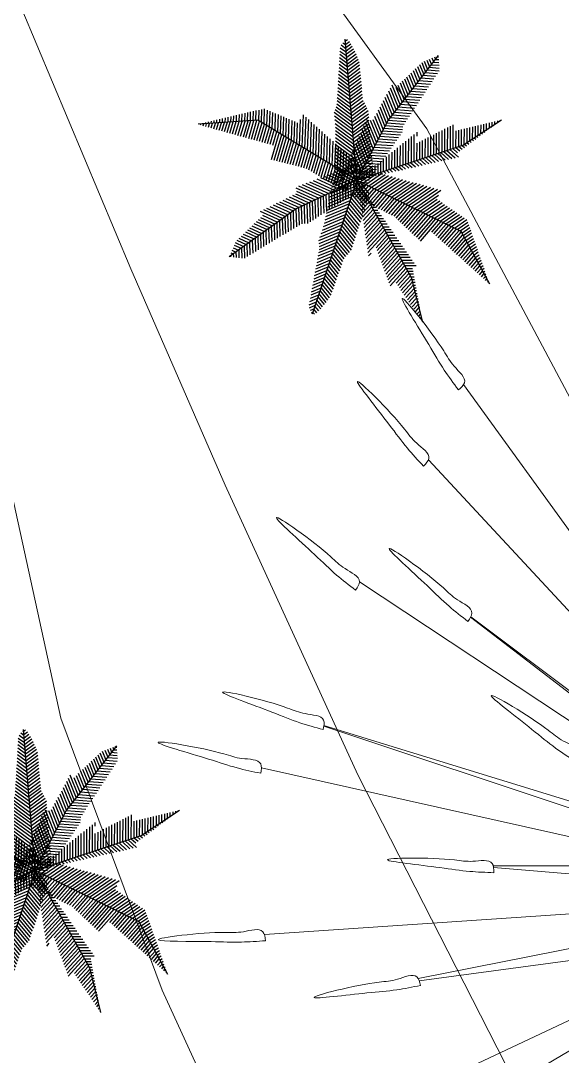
# Model space of a CAD drawing. Header units: millimetres. Extents: x 72 to 2370, y -203 to 794.
# Drawn here: x 1886.21 to 1891.39, y 241.7 to 251.6 of the extents above; entities that cross this region are included whole.
import ezdxf

# ---------------------------------------------------------------- set-up
doc = ezdxf.new("R2010")
doc.units = ezdxf.units.MM
doc.layers.add('01_Fina', color=250, linetype='Continuous', lineweight=15)
doc.layers.add('031-VEGETACIÓN', color=66, linetype='Continuous', lineweight=5)
doc.layers.add('BOSQUENUEVO', color=64, linetype='Continuous')

# ---------------------------------------------------------------- blocks, each defined once
blk = doc.blocks.new('*X73')
at = {"color": 0}
for p, q in [((6.827, 6.747), (7.284, 6.937)), ((6.839, 6.806), (7.285, 6.992)), ((6.851, 6.865), (7.185, 7.004)), ((6.863, 6.924), (7.084, 7.017)), ((6.875, 6.983), (6.984, 7.029)), ((6.792, 6.57), (7.221, 6.749)), ((6.804, 6.629), (7.242, 6.812)), ((6.816, 6.688), (7.263, 6.874)), ((6.756, 6.392), (7.158, 6.56)), ((6.768, 6.451), (7.179, 6.623)), ((6.78, 6.511), (7.2, 6.686)), ((6.718, 6.214), (7.095, 6.371)), ((6.731, 6.273), (7.116, 6.434)), ((6.743, 6.333), (7.137, 6.497)), ((6.657, 6.026), (7.032, 6.182)), ((6.68, 6.09), (7.053, 6.245)), ((6.702, 6.153), (7.074, 6.308)), ((6.614, 5.9), (6.991, 6.057)), ((6.619, 5.848), (6.97, 5.994)), ((6.635, 5.963), (7.012, 6.12)), ((6.616, 5.684), (6.907, 5.805)), ((6.625, 5.796), (6.949, 5.931)), ((6.627, 5.742), (6.928, 5.868)), ((6.584, 5.508), (6.844, 5.616)), ((6.594, 5.566), (6.865, 5.679)), ((6.605, 5.625), (6.886, 5.742)), ((6.551, 5.332), (6.781, 5.428)), ((6.562, 5.39), (6.802, 5.49)), ((6.573, 5.449), (6.823, 5.553)), ((6.519, 5.156), (6.718, 5.239)), ((6.529, 5.214), (6.739, 5.302)), ((6.54, 5.273), (6.76, 5.365)), ((6.486, 4.98), (6.655, 5.05)), ((6.497, 5.038), (6.676, 5.113)), ((6.508, 5.097), (6.697, 5.176)), ((6.454, 4.803), (6.592, 4.861)), ((6.464, 4.862), (6.613, 4.924)), ((6.475, 4.921), (6.634, 4.987)), ((6.443, 4.745), (6.571, 4.798)), ((6.446, 4.692), (6.551, 4.736)), ((6.466, 4.646), (6.53, 4.673)), ((6.485, 4.6), (6.509, 4.61))]:
    blk.add_line(p, q, dxfattribs=at)
blk = doc.blocks.new('*X74')
at = {"color": 0}
for p, q in [((7.518, 6.678), (7.289, 6.952)), ((7.536, 6.733), (7.376, 6.926)), ((7.443, 6.454), (7.215, 6.729)), ((7.462, 6.51), (7.233, 6.785)), ((7.48, 6.566), (7.252, 6.841)), ((7.499, 6.622), (7.27, 6.896)), ((7.388, 6.287), (7.159, 6.562)), ((7.406, 6.343), (7.177, 6.617)), ((7.425, 6.399), (7.196, 6.673)), ((7.332, 6.119), (7.103, 6.394)), ((7.35, 6.175), (7.122, 6.45)), ((7.369, 6.231), (7.14, 6.506)), ((7.257, 5.896), (7.029, 6.171)), ((7.276, 5.952), (7.047, 6.227)), ((7.295, 6.008), (7.066, 6.283)), ((7.313, 6.064), (7.084, 6.338)), ((7.202, 5.729), (6.973, 6.003)), ((7.22, 5.785), (6.991, 6.059)), ((7.239, 5.84), (7.01, 6.115)), ((7.104, 5.612), (6.917, 5.836)), ((7.137, 5.65), (6.936, 5.892)), ((7.17, 5.689), (6.954, 5.948)), ((7.01, 5.412), (6.843, 5.613)), ((7.029, 5.467), (6.861, 5.669)), ((7.048, 5.522), (6.88, 5.724)), ((7.071, 5.573), (6.899, 5.78)), ((6.953, 5.246), (6.787, 5.445)), ((6.972, 5.301), (6.806, 5.501)), ((6.991, 5.357), (6.824, 5.557)), ((6.896, 5.08), (6.731, 5.278)), ((6.915, 5.136), (6.75, 5.334)), ((6.934, 5.191), (6.768, 5.39)), ((6.81, 4.871), (6.657, 5.055)), ((6.838, 4.915), (6.675, 5.111)), ((6.857, 4.97), (6.694, 5.166)), ((6.877, 5.025), (6.713, 5.222)), ((6.718, 4.747), (6.601, 4.887)), ((6.748, 4.788), (6.62, 4.943)), ((6.779, 4.83), (6.638, 4.999)), ((6.58, 4.601), (6.527, 4.664)), ((6.614, 4.637), (6.545, 4.72)), ((6.649, 4.674), (6.564, 4.776)), ((6.684, 4.71), (6.582, 4.831)), ((6.535, 4.576), (6.508, 4.608))]:
    blk.add_line(p, q, dxfattribs=at)
blk = doc.blocks.new('*X77')
at = {"color": 0}
for p, q in [((6.84, 7.112), (7.208, 6.945)), ((6.906, 7.137), (7.267, 6.974)), ((6.972, 7.162), (7.271, 7.027)), ((7.037, 7.187), (7.198, 7.115)), ((7.103, 7.212), (7.124, 7.203)), ((6.316, 6.91), (6.734, 6.721)), ((6.381, 6.936), (6.793, 6.749)), ((6.447, 6.961), (6.852, 6.777)), ((6.512, 6.986), (6.912, 6.805)), ((6.578, 7.011), (6.971, 6.833)), ((6.644, 7.036), (7.03, 6.861)), ((6.709, 7.061), (7.089, 6.889)), ((6.775, 7.087), (7.149, 6.917)), ((6.139, 6.716), (6.438, 6.581)), ((6.197, 6.744), (6.497, 6.609)), ((6.204, 6.851), (6.616, 6.665)), ((6.215, 6.791), (6.556, 6.637)), ((6.25, 6.885), (6.675, 6.693)), ((5.792, 6.544), (6.109, 6.4)), ((5.85, 6.572), (6.156, 6.434)), ((5.908, 6.601), (6.203, 6.467)), ((5.966, 6.63), (6.26, 6.496)), ((6.023, 6.658), (6.319, 6.524)), ((6.081, 6.687), (6.379, 6.552)), ((5.56, 6.429), (5.921, 6.266)), ((5.601, 6.356), (5.874, 6.232)), ((5.618, 6.458), (5.968, 6.299)), ((5.676, 6.486), (6.015, 6.333)), ((5.734, 6.515), (6.062, 6.367)), ((5.409, 6.168), (5.638, 6.064)), ((5.447, 6.206), (5.686, 6.098)), ((5.486, 6.243), (5.733, 6.131)), ((5.524, 6.281), (5.78, 6.165)), ((5.563, 6.318), (5.827, 6.199)), ((5.216, 5.981), (5.403, 5.896)), ((5.255, 6.019), (5.45, 5.93)), ((5.293, 6.056), (5.497, 5.963)), ((5.332, 6.093), (5.544, 5.997)), ((5.37, 6.131), (5.591, 6.031)), ((5.092, 5.818), (5.215, 5.762)), ((5.112, 5.864), (5.262, 5.795)), ((5.139, 5.906), (5.309, 5.829)), ((5.178, 5.944), (5.356, 5.863)), ((5.013, 5.634), (5.027, 5.627)), ((5.032, 5.68), (5.074, 5.661)), ((5.052, 5.726), (5.121, 5.695)), ((5.072, 5.772), (5.168, 5.728))]:
    blk.add_line(p, q, dxfattribs=at)
blk = doc.blocks.new('*X78')
at = {"color": 0}
for p, q in [((7.151, 6.675), (7.144, 6.915)), ((7.2, 6.707), (7.193, 6.939)), ((7.249, 6.738), (7.243, 6.962)), ((7.298, 6.769), (7.292, 6.985)), ((7.348, 6.8), (7.343, 6.941)), ((6.759, 6.425), (6.749, 6.728)), ((6.808, 6.457), (6.799, 6.752)), ((6.857, 6.488), (6.848, 6.775)), ((6.906, 6.519), (6.897, 6.798)), ((6.955, 6.55), (6.947, 6.822)), ((7.004, 6.582), (6.996, 6.845)), ((7.053, 6.613), (7.045, 6.868)), ((7.102, 6.644), (7.095, 6.892)), ((7.397, 6.832), (7.395, 6.88)), ((6.365, 6.206), (6.355, 6.541)), ((6.415, 6.21), (6.404, 6.565)), ((6.464, 6.238), (6.454, 6.588)), ((6.513, 6.269), (6.503, 6.611)), ((6.562, 6.3), (6.552, 6.635)), ((6.611, 6.332), (6.601, 6.658)), ((6.66, 6.363), (6.651, 6.681)), ((6.71, 6.394), (6.7, 6.705)), ((6.069, 6.061), (6.06, 6.366)), ((6.118, 6.09), (6.109, 6.401)), ((6.168, 6.12), (6.158, 6.436)), ((6.217, 6.15), (6.207, 6.471)), ((6.266, 6.179), (6.256, 6.494)), ((6.315, 6.202), (6.306, 6.518)), ((5.775, 5.883), (5.766, 6.156)), ((5.824, 5.913), (5.815, 6.191)), ((5.873, 5.942), (5.864, 6.226)), ((5.922, 5.972), (5.913, 6.261)), ((5.971, 6.002), (5.962, 6.296)), ((6.02, 6.031), (6.011, 6.331)), ((5.529, 5.735), (5.522, 5.981)), ((5.578, 5.765), (5.57, 6.016)), ((5.627, 5.795), (5.619, 6.051)), ((5.676, 5.824), (5.668, 6.086)), ((5.725, 5.854), (5.717, 6.121)), ((5.283, 5.587), (5.277, 5.806)), ((5.332, 5.617), (5.326, 5.841)), ((5.382, 5.647), (5.375, 5.876)), ((5.431, 5.676), (5.424, 5.911)), ((5.48, 5.706), (5.473, 5.946)), ((5.033, 5.606), (5.032, 5.631)), ((5.083, 5.601), (5.081, 5.666)), ((5.133, 5.596), (5.13, 5.701)), ((5.183, 5.591), (5.179, 5.736)), ((5.233, 5.586), (5.228, 5.771))]:
    blk.add_line(p, q, dxfattribs=at)
blk = doc.blocks.new('*X80')
at = {"color": 0}
for p, q in [((7.304, 7.045), (7.495, 7.177)), ((7.306, 7.108), (7.432, 7.195)), ((7.307, 6.987), (7.558, 7.16)), ((7.309, 7.17), (7.369, 7.212)), ((7.359, 6.962), (7.62, 7.142)), ((7.41, 6.936), (7.683, 7.125)), ((7.461, 6.911), (7.746, 7.107)), ((7.513, 6.886), (7.808, 7.09)), ((7.564, 6.861), (7.871, 7.073)), ((7.615, 6.835), (7.934, 7.055)), ((7.667, 6.81), (7.997, 7.038)), ((7.718, 6.785), (8.059, 7.02)), ((7.769, 6.759), (8.122, 7.003)), ((7.821, 6.734), (8.185, 6.985)), ((7.872, 6.709), (8.247, 6.968)), ((7.924, 6.683), (8.31, 6.95)), ((7.975, 6.658), (8.373, 6.933)), ((8.026, 6.633), (8.436, 6.915)), ((8.078, 6.608), (8.498, 6.898)), ((8.129, 6.582), (8.561, 6.88)), ((8.18, 6.557), (8.624, 6.863)), ((8.232, 6.532), (8.686, 6.845)), ((8.283, 6.506), (8.749, 6.828)), ((8.334, 6.481), (8.812, 6.81)), ((8.386, 6.456), (8.769, 6.72)), ((8.437, 6.43), (8.747, 6.644)), ((8.489, 6.405), (8.791, 6.614)), ((8.54, 6.38), (8.835, 6.584)), ((8.591, 6.354), (8.879, 6.553)), ((8.643, 6.329), (8.924, 6.523)), ((8.694, 6.304), (8.968, 6.493)), ((8.745, 6.279), (9.012, 6.462)), ((8.797, 6.253), (9.056, 6.432)), ((8.848, 6.228), (9.1, 6.402)), ((8.899, 6.203), (9.144, 6.371)), ((8.951, 6.177), (9.188, 6.341)), ((9.002, 6.152), (9.232, 6.311)), ((9.054, 6.127), (9.276, 6.28)), ((9.105, 6.101), (9.296, 6.233)), ((9.156, 6.076), (9.313, 6.184)), ((9.188, 6.037), (9.33, 6.136)), ((9.212, 5.993), (9.348, 6.087)), ((9.236, 5.949), (9.365, 6.038)), ((9.26, 5.905), (9.382, 5.989)), ((9.284, 5.86), (9.399, 5.94)), ((9.308, 5.816), (9.416, 5.891)), ((9.332, 5.772), (9.434, 5.842)), ((9.356, 5.728), (9.451, 5.793)), ((9.38, 5.684), (9.468, 5.744)), ((9.404, 5.64), (9.485, 5.696)), ((9.428, 5.596), (9.502, 5.647)), ((9.452, 5.551), (9.519, 5.598)), ((9.476, 5.507), (9.537, 5.549)), ((9.5, 5.463), (9.554, 5.5)), ((9.524, 5.419), (9.571, 5.451)), ((9.549, 5.375), (9.588, 5.402)), ((9.573, 5.331), (9.605, 5.353)), ((9.597, 5.287), (9.623, 5.304)), ((9.621, 5.242), (9.64, 5.256)), ((9.645, 5.198), (9.657, 5.207)), ((9.669, 5.154), (9.674, 5.158))]:
    blk.add_line(p, q, dxfattribs=at)
blk = doc.blocks.new('*X79')
at = {"color": 0}
for p, q in [((7.234, 6.712), (7.423, 6.93)), ((7.259, 6.818), (7.377, 6.953)), ((7.273, 6.681), (7.47, 6.907)), ((7.285, 6.924), (7.33, 6.976)), ((7.32, 6.659), (7.516, 6.884)), ((7.366, 6.636), (7.562, 6.861)), ((7.412, 6.613), (7.609, 6.839)), ((7.459, 6.59), (7.655, 6.816)), ((7.505, 6.567), (7.702, 6.793)), ((7.551, 6.544), (7.748, 6.77)), ((7.598, 6.521), (7.794, 6.747)), ((7.644, 6.498), (7.841, 6.724)), ((7.69, 6.475), (7.887, 6.701)), ((7.737, 6.452), (7.934, 6.679)), ((7.783, 6.43), (7.98, 6.656)), ((7.829, 6.407), (8.026, 6.633)), ((7.876, 6.384), (8.073, 6.61)), ((7.922, 6.361), (8.119, 6.587)), ((7.969, 6.338), (8.165, 6.564)), ((8.005, 6.304), (8.212, 6.541)), ((8.041, 6.269), (8.258, 6.519)), ((8.078, 6.235), (8.305, 6.496)), ((8.114, 6.201), (8.351, 6.473)), ((8.151, 6.167), (8.397, 6.45)), ((8.187, 6.132), (8.444, 6.427)), ((8.224, 6.098), (8.49, 6.404)), ((8.26, 6.064), (8.537, 6.381)), ((8.297, 6.03), (8.583, 6.359)), ((8.333, 5.995), (8.629, 6.336)), ((8.37, 5.961), (8.676, 6.313)), ((8.406, 5.927), (8.722, 6.29)), ((8.443, 5.893), (8.769, 6.267)), ((8.648, 6.052), (8.815, 6.244)), ((8.686, 6.02), (8.861, 6.221)), ((8.723, 5.986), (8.908, 6.199)), ((8.76, 5.953), (8.954, 6.176)), ((8.797, 5.919), (9.001, 6.153)), ((8.835, 5.886), (9.047, 6.13)), ((8.872, 5.853), (9.093, 6.107)), ((8.909, 5.819), (9.14, 6.084)), ((8.946, 5.786), (9.179, 6.053)), ((8.983, 5.752), (9.204, 6.006)), ((9.021, 5.719), (9.23, 5.959)), ((9.058, 5.686), (9.255, 5.913)), ((9.095, 5.652), (9.281, 5.866)), ((9.132, 5.619), (9.306, 5.819)), ((9.169, 5.585), (9.332, 5.772)), ((9.207, 5.552), (9.358, 5.725)), ((9.244, 5.518), (9.383, 5.678)), ((9.281, 5.485), (9.409, 5.632)), ((9.318, 5.452), (9.434, 5.585)), ((9.355, 5.418), (9.46, 5.538)), ((9.393, 5.385), (9.485, 5.491)), ((9.43, 5.351), (9.511, 5.444)), ((9.467, 5.318), (9.536, 5.397)), ((9.504, 5.285), (9.562, 5.351)), ((9.542, 5.251), (9.587, 5.304)), ((9.579, 5.218), (9.613, 5.257)), ((9.616, 5.184), (9.638, 5.21)), ((9.653, 5.151), (9.664, 5.163))]:
    blk.add_line(p, q, dxfattribs=at)
blk = doc.blocks.new('*X76')
at = {"color": 0}
for p, q in [((7.324, 6.95), (7.329, 6.95)), ((7.352, 6.9), (7.364, 6.9)), ((7.379, 6.85), (7.398, 6.85)), ((7.407, 6.8), (7.433, 6.8)), ((7.435, 6.75), (7.467, 6.75)), ((7.463, 6.7), (7.502, 6.7)), ((7.491, 6.65), (7.536, 6.65)), ((7.519, 6.6), (7.571, 6.6)), ((7.546, 6.55), (7.605, 6.55)), ((7.574, 6.5), (7.64, 6.5)), ((7.602, 6.45), (7.675, 6.45)), ((7.63, 6.4), (7.709, 6.4)), ((7.658, 6.35), (7.744, 6.35)), ((7.686, 6.3), (7.778, 6.3)), ((7.714, 6.25), (7.813, 6.25)), ((7.741, 6.2), (7.847, 6.2)), ((7.769, 6.15), (7.882, 6.15)), ((7.797, 6.1), (7.917, 6.1)), ((7.825, 6.05), (7.951, 6.05)), ((7.853, 6), (7.986, 6)), ((7.881, 5.95), (8.02, 5.95)), ((7.909, 5.9), (8.055, 5.9)), ((7.936, 5.85), (8.089, 5.85)), ((7.964, 5.8), (8.124, 5.8)), ((7.992, 5.75), (8.158, 5.75)), ((8.02, 5.7), (8.193, 5.7)), ((8.048, 5.65), (8.228, 5.65)), ((8.076, 5.6), (8.262, 5.6)), ((8.103, 5.55), (8.297, 5.55)), ((8.131, 5.5), (8.331, 5.5)), ((8.159, 5.45), (8.366, 5.45)), ((8.187, 5.4), (8.301, 5.4)), ((8.215, 5.35), (8.31, 5.35)), ((8.243, 5.3), (8.319, 5.3)), ((8.271, 5.25), (8.329, 5.25)), ((8.288, 5.2), (8.338, 5.2)), ((8.3, 5.15), (8.347, 5.15)), ((8.313, 5.1), (8.356, 5.1)), ((8.325, 5.05), (8.366, 5.05)), ((8.338, 5), (8.375, 5)), ((8.35, 4.95), (8.384, 4.95)), ((8.363, 4.9), (8.393, 4.9)), ((8.375, 4.85), (8.402, 4.85)), ((8.388, 4.8), (8.412, 4.8)), ((8.4, 4.75), (8.421, 4.75)), ((8.413, 4.7), (8.43, 4.7)), ((8.425, 4.65), (8.439, 4.65)), ((8.438, 4.6), (8.449, 4.6)), ((8.45, 4.55), (8.458, 4.55)), ((8.463, 4.5), (8.467, 4.5)), ((8.475, 4.45), (8.476, 4.45))]:
    blk.add_line(p, q, dxfattribs=at)
blk = doc.blocks.new('*X75')
at = {"color": 0}
for p, q in [((7.306, 6.959), (7.314, 6.968)), ((7.316, 6.896), (7.34, 6.922)), ((7.326, 6.832), (7.365, 6.876)), ((7.335, 6.769), (7.391, 6.83)), ((7.345, 6.705), (7.416, 6.783)), ((7.355, 6.642), (7.442, 6.737)), ((7.364, 6.578), (7.468, 6.691)), ((7.374, 6.515), (7.493, 6.645)), ((7.384, 6.451), (7.519, 6.599)), ((7.393, 6.388), (7.545, 6.553)), ((7.403, 6.324), (7.57, 6.507)), ((7.413, 6.261), (7.596, 6.461)), ((7.423, 6.197), (7.622, 6.415)), ((7.432, 6.134), (7.647, 6.369)), ((7.442, 6.07), (7.673, 6.323)), ((7.452, 6.006), (7.699, 6.277)), ((7.461, 5.943), (7.724, 6.231)), ((7.471, 5.879), (7.75, 6.185)), ((7.481, 5.816), (7.776, 6.139)), ((7.49, 5.752), (7.801, 6.093)), ((7.5, 5.689), (7.827, 6.047)), ((7.645, 5.773), (7.853, 6.001)), ((7.664, 5.72), (7.878, 5.955)), ((7.684, 5.668), (7.904, 5.908)), ((7.703, 5.615), (7.929, 5.862)), ((7.723, 5.562), (7.955, 5.816)), ((7.51, 5.625), (7.557, 5.677)), ((7.742, 5.509), (7.981, 5.77)), ((7.761, 5.456), (8.006, 5.724)), ((7.781, 5.403), (8.032, 5.678)), ((7.8, 5.35), (8.058, 5.632)), ((7.82, 5.297), (8.083, 5.586)), ((7.839, 5.245), (8.109, 5.54)), ((7.859, 5.192), (8.135, 5.494)), ((7.878, 5.139), (8.16, 5.448)), ((7.897, 5.086), (8.186, 5.402)), ((8.008, 5.132), (8.212, 5.356)), ((8.036, 5.09), (8.237, 5.31)), ((8.065, 5.047), (8.263, 5.264)), ((8.094, 5.004), (8.284, 5.213)), ((8.122, 4.962), (8.299, 5.155)), ((8.151, 4.919), (8.313, 5.097)), ((8.18, 4.876), (8.328, 5.038)), ((8.209, 4.834), (8.343, 4.98)), ((8.237, 4.791), (8.357, 4.922)), ((8.266, 4.748), (8.372, 4.864)), ((8.295, 4.705), (8.386, 4.806)), ((8.323, 4.663), (8.401, 4.747)), ((8.352, 4.62), (8.415, 4.689)), ((8.381, 4.577), (8.43, 4.631)), ((8.41, 4.535), (8.444, 4.573)), ((8.438, 4.492), (8.459, 4.515)), ((8.467, 4.449), (8.473, 4.456))]:
    blk.add_line(p, q, dxfattribs=at)
blk = doc.blocks.new('ARB16')
for points in [[(0.025, -0.003), (-0.153, 2.167)], [(0.025, -0.003), (0.504, 0.913), (1.281, 1.916)], [(0.025, -0.003), (-1.497, 0.92), (-2.419, 0.857)], [(0.025, -0.003), (1.656, 0.535), (2.249, 0.926)], [(0.025, -0.003), (-0.908, -0.446), (-1.941, -1.184)], [(0.025, -0.003), (-0.663, -2.069)], [(0.025, -0.003), (1.623, -0.79), (2.065, -1.602)], [(0.025, -0.003), (0.861, -1.504), (1.033, -2.192)]]:
    blk.add_lwpolyline(points)
at = {"xscale": -0.8550237249794747, "yscale": 0.8550237249794747, "zscale": 0.8550237249794747}
for name, p, rotation in [('*X73', (-4.622, 7.283), 166.2803685724027), ('*X74', (-4.622, 7.283), 166.2803685724027), ('*X77', (6.238, 6.005), 87.7934113527195), ('*X78', (6.238, 6.005), 87.7934113527195), ('*X80', (-1.655, -8.481), 302.5390603787091), ('*X79', (-1.655, -8.481), 302.5390603787091), ('*X75', (-0.524, 8.622), 137.3938790022308), ('*X76', (-0.524, 8.622), 137.3938790022308)]:
    blk.add_blockref(name, p, dxfattribs=dict(at, rotation=rotation))
at = {"xscale": 0.8550237249794747, "yscale": 0.8550237249794747, "zscale": 0.8550237249794747}
for name in ['*X77', '*X80', '*X73', '*X78', '*X74', '*X79', '*X75', '*X76']:
    blk.add_blockref(name, (-6.217, -5.98), dxfattribs=at)
blk = doc.blocks.new('zacatep')
at = {"layer": '031-VEGETACIÓN'}
for p, q in [((0.9825, -0.4248), (1.6953, -1.4117)), ((1.6953, -1.4117), (0.9825, -0.4248)), ((1.6953, -1.4117), (0.9148, -0.5699)), ((1.6953, -1.4117), (0.7817, -0.8057)), ((1.6953, -1.4117), (0.996, -0.8738)), ((0.9964, -0.8731), (1.6376, -1.354)), ((1.6953, -1.4117), (0.7128, -1.0842)), ((0.713, -1.0828), (1.4067, -1.2963)), ((1.6953, -1.4117), (0.5924, -1.165)), ((1.0398, -1.354), (1.5221, -1.354)), ((1.6953, -1.4117), (1.0404, -1.3571)), ((1.6953, -1.4117), (0.5983, -1.4867)), ((1.6953, -1.4117), (0.709, -1.8769)), ((1.6953, -1.4117), (0.7677, -1.9573)), ((1.6953, -1.4117), (0.8951, -1.5717)), ((0.897, -1.5758), (1.5698, -1.4855))]:
    blk.add_line(p, q, dxfattribs=at)
for points in [[(0.9724, -0.4349), (0.9843, -0.4213), (0.9642, -0.3893), (0.9441, -0.3598), (0.864, -0.2587), (0.9151, -0.3471), (0.9453, -0.3969), (0.9724, -0.4349)], [(0.9052, -0.5823), (0.9155, -0.5675), (0.892, -0.5379), (0.8687, -0.5108), (0.7778, -0.4193), (0.8385, -0.5014), (0.874, -0.5475), (0.9052, -0.5823)], [(0.7741, -0.8216), (0.7818, -0.8053), (0.7537, -0.78), (0.7263, -0.7571), (0.6214, -0.682), (0.6949, -0.7529), (0.7376, -0.7925), (0.7741, -0.8216)], [(0.9908, -0.882), (0.9986, -0.8658), (0.9707, -0.8404), (0.9434, -0.8174), (0.8389, -0.7417), (0.912, -0.8129), (0.9545, -0.8527), (0.9908, -0.882)], [(0.7115, -1.0909), (0.7125, -1.0729), (0.677, -1.0601), (0.643, -1.0492), (0.5176, -1.019), (0.6123, -1.057), (0.6667, -1.0777), (0.7115, -1.0909)], [(1.1985, -1.1528), (1.205, -1.1359), (1.175, -1.1129), (1.1459, -1.0922), (1.0356, -1.0254), (1.1143, -1.0904), (1.1599, -1.1266), (1.1985, -1.1528)], [(0.5913, -1.1752), (0.5911, -1.1572), (0.5549, -1.1466), (0.5202, -1.1379), (0.3931, -1.1159), (0.4901, -1.1477), (0.5457, -1.1649), (0.5913, -1.1752)], [(1.0411, -1.3671), (1.0378, -1.3493), (1.0003, -1.3451), (0.9647, -1.3425), (0.8357, -1.3425), (0.9367, -1.3573), (0.9944, -1.3647), (1.0411, -1.3671)], [(0.6005, -1.4984), (0.5953, -1.4811), (0.5576, -1.4811), (0.5219, -1.4824), (0.3937, -1.4967), (0.4957, -1.5003), (0.5539, -1.5011), (0.6005, -1.4984)], [(0.8996, -1.5848), (0.8924, -1.5682), (0.8549, -1.5728), (0.8197, -1.5785), (0.6942, -1.6082), (0.7959, -1.5993), (0.8537, -1.5932), (0.8996, -1.5848)]]:
    blk.add_spline(points, degree=3, dxfattribs=at)

msp = doc.modelspace()

# ---------------------------------------------------------------- linework, layer by layer
at = {"layer": '01_Fina', "color": 252, "linetype": 'Continuous', "lineweight": 9, "true_color": 0x939598}
for points in [[(1885.4863, 258.5098), (1886.9563, 254.4398), (1888.2163, 252.8998), (1889.0463, 252.0198), (1890.0963, 250.5698), (1892.4663, 246.1098), (1894.4063, 242.3098), (1895.9163, 240.2298), (1897.4063, 237.9198), (1899.3863, 235.4098), (1901.0363, 233.0598), (1902.9363, 231.2598), (1904.7663, 229.9598)], [(1885.2563, 254.3898), (1886.2163, 251.7298), (1887.2663, 249.2298), (1888.1663, 247.1598), (1889.4363, 244.3898), (1891.2363, 240.8598), (1893.8863, 237.2498), (1895.6863, 235.3798), (1896.7963, 233.0898), (1897.8163, 231.3098), (1900.2263, 228.9498)], [(1886.1063, 247.1798), (1886.5963, 244.9298), (1887.5663, 242.3298), (1888.4563, 240.3798), (1890.0163, 238.2298), (1892.5463, 235.7098), (1894.4263, 233.1698), (1895.7063, 231.2398), (1897.7663, 228.8698)]]:
    msp.add_lwpolyline(points, dxfattribs=at)

# ---------------------------------------------------------------- block references
at = {"color": 66, "xscale": 4.954562540423958, "yscale": 4.954562540423958, "zscale": 4.954562540423958}
msp.add_blockref('zacatep', (1885.5785, 250.2268), dxfattribs=at)
at = {"layer": 'BOSQUENUEVO', "xscale": 0.6211720672489845, "yscale": 0.6211720672489845, "zscale": 0.6211720672489845}
for p in [(1889.4109, 250.0802), (1886.3349, 243.4772)]:
    msp.add_blockref('ARB16', p, dxfattribs=at)

doc.saveas('drawing.dxf')
